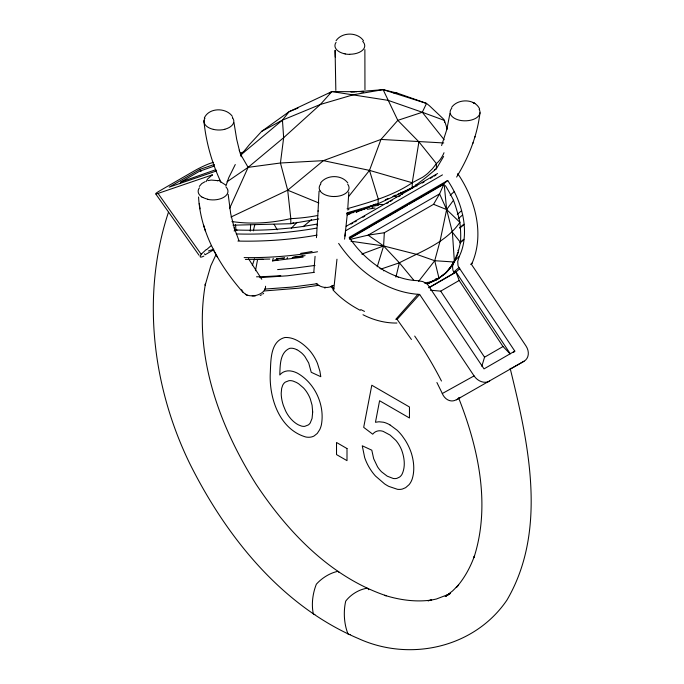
<?xml version="1.0" encoding="UTF-8"?>
<svg xmlns="http://www.w3.org/2000/svg" width="684" height="684" viewBox="0 0 684 684"><rect width="100%" height="100%" fill="white"/><g stroke="black" fill="none" stroke-linecap="round" stroke-linejoin="round"><path stroke-width="1.03" d="M364.957 89.681L364.88 49.607M250.258 231.158L250.643 225.062M427.047 283.655A66.425 53.891 48.9 0 0 429.082 283.065L437.102 279.525L445.01 273.609A52.702 34.328 -83.8 0 0 454.398 262.015A54.882 27.993 86 0 0 457.758 253.849L460.503 242.469L460.7 237.339A62.834 25.488 76.6 0 0 460.358 227.319L459.896 222.326A70.537 26.172 67.4 0 0 453.501 200.258A77.566 31.122 56.3 0 0 445.421 185.663M319.043 191.152L318.051 211.27M318.077 210.766L317.504 220.932M377.217 266.794L383.604 245.949L384.331 232.74L433.579 204.311L439.581 193.88L443.719 184.526M348.823 192.127L347.831 207.645M317.239 225.498L317.538 220.41M317.265 224.976L316.444 237.647M315.067 256.372L313.819 272.172M451.773 108.234A14.903 8.61 0.7 0 0 450.14 112.347A14.963 8.644 -0.1 0 0 450.867 114.912L451.32 115.605A15.022 8.653 0.1 0 0 459.537 120.239A14.971 8.584 -0.1 0 0 470.883 120.145A14.886 8.567 -0.1 0 0 475.688 118.306L476.628 117.733A14.98 8.653 0.2 0 0 479.963 112.971L479.997 112.253A14.971 8.618 0.1 0 0 479.159 109.457M347.429 212.724L344.975 236.1M479.98 112.757C477.441 134.517 469.309 155.867 457.964 174.745M336.973 259.21L333.758 289.64L330.817 286.485M345.506 231.867L344.565 239.161M204.012 120.64L203.969 121.436M449.935 113.553L446.814 129.498M360.605 209.723L356.116 212.202L378.141 203.721L412.23 187.869L412.23 182.748L418.916 141.845L397.806 120.35L383.108 89.638L358.878 91.622M356.928 211.681L356.817 210.954M444.232 184.629L446.635 209.552L440.077 241.05L434.716 260.715L418.642 281.312M395.908 277.123L399.396 262.801C420.643 251.55 445.857 242.888 459.896 222.326L446.635 209.552L439.581 193.88L368.103 235.142L349.729 239.494M225.917 186.022L228.704 177.78L235.27 164.528M257.509 259.946L255.457 270.727M303.08 257.133L272.506 260.886L273.249 258.278M252.328 265.563L254.482 258.834M240.469 155.55L249.532 144.495L261.664 131.362L282.449 120.127L320.386 104.455L353.44 94.734L383.108 89.638L397.071 93.075A58.448 2.24 18.3 0 1 401.44 94.554L423.396 102.284A65.057 2.497 18.3 0 1 426.517 103.429A65.057 13.21 31.8 0 1 429.475 105.798L442.958 118.529A58.448 11.867 31.8 0 1 444.463 120.435L447.088 128.678L441.608 145.538M168.444 212.279C141.22 294.719 152.147 386.546 189.921 463.897C226.327 536.786 281.68 605.956 358.322 638.514C409.913 662.18 474.576 647.739 506.938 600.09C548.012 529.946 528.339 442.428 510.153 368.343M481.827 366.273L484.546 357.202L503.014 346.54L510.084 353.825M457.245 253.456L458.203 252.422M472.764 143.554L473.029 142.742M474.756 137.398L475.029 136.578M453.535 262.442L452.534 266.64L452.902 270.043A6.789 5.515 48.9 0 0 453.851 272.001L454.655 273.198M348.558 196.65L369.488 170.384L380.979 139.433L397.806 120.35L422.293 112.262L444.463 120.435L444.463 122.479M459.999 242.906L464.068 239.349A66.151 53.668 48.9 0 1 459.195 256.577L457.716 261.493L458.006 265.589A6.789 5.515 48.9 0 0 458.964 267.547L514.804 351.114L513.342 352.388M347.421 213.186L353.79 212.553L354.158 211.655M204.319 118.033C208.894 107.431 226.122 107.354 232.372 116.408M460.606 397.378L456.399 399.807L524.072 361.22A12.363 10.029 48.9 0 0 525.979 345.942L471.524 264.469C485.067 234.706 475.363 199.48 457.724 173.582M229.465 208.671L248.13 167.358L283.655 137.698L320.386 104.455L331.877 91.588L354.714 91.69M444.173 139.758L422.293 112.262L426.517 103.429L383.108 89.638M443.634 156.431L436.401 168.717L427.774 175.968A96.145 10.807 -32.7 0 1 422.652 180.003L412.23 187.869L397.789 194.247M216.127 254.38L210.792 265.828L205.157 285.237L205.508 283.458C192.965 353.645 218.837 425.106 255.901 483.939C287.682 531.964 330.483 576.851 386.221 595.764L384.63 595.302C399.764 600.022 415.855 602.288 431.638 600.022L427.91 600.774L436.315 599.039L449.978 593.823M179.943 183.705L180.986 181.944L199.446 171.282L214.4 166.015M456.613 177.07L458.246 174.36M286.989 258.432L287.528 257.62M336.066 40.715C342 31.866 357.561 31.909 363.495 40.758M199.326 186.373L201.771 183.569L205.038 181.705M451.654 107.337C457.964 98.419 474.961 98.556 479.629 108.961M445.01 273.609L445.216 273.403A51.112 34.362 -5 0 0 452.859 263.357L454.407 262.023L452.38 232.209L446.635 209.552L453.509 200.25M320.574 182.961C326.738 174.548 341.675 174.463 347.805 182.961M444.019 152.737A79.558 45.212 56.4 0 1 440.522 159.081A74.847 42.536 56.4 0 1 436.401 163.596L432.391 168.828L427.774 173.377A90.69 67.836 59.7 0 1 422.644 177.242L412.23 182.748L369.488 170.384L323.395 160.646L280.44 162.997L248.13 167.358L240.888 154.858L282.449 120.127L289.135 111.68L331.877 91.588L388.084 100.343L422.293 112.262M489.667 381.116A12.363 10.029 48.9 0 1 474.072 375.901L419.643 294.419L417.95 294.291L395.771 319.334L397.113 319.394L411.426 339.486M291.264 228.294L297.053 222.291M397.113 319.394L419.643 294.419M470.609 264.426L472.157 262.998M303.089 226.72L311.485 219.667M362.529 254.457L362.939 254.097A87.449 70.948 48.9 0 1 349.208 237.339L447.704 180.473A89.835 72.88 48.9 0 1 454.253 191.631A86.158 69.896 48.9 0 1 461.606 210.638L462.641 214.904A86.158 69.896 48.9 0 1 464.12 224.036L459.785 227.823M442.488 185.022L417.685 199.403M444.053 183.654L447.704 180.473M450.175 195.188L454.253 191.631M379.936 268.479C380.817 268.068 383.946 269.983 383.536 270.684M383.767 270.796L384.177 270.437A78.241 63.475 48.9 0 0 396.985 276.439L397.558 276.644M457.297 214.4L461.606 210.638M458.263 218.726L462.641 214.904M398.105 277.336L398.131 276.84M398.319 277.43L398.729 277.071A66.425 53.891 48.9 0 0 417.257 280.628L422.772 281.56L426.688 283.621A6.797 5.515 48.9 0 1 428.184 285.313L484.024 368.89L514.804 351.114L513.197 352.491M459.81 228.046L464.12 224.284A78.241 63.475 48.9 0 1 464.231 237.613L464.085 239.032L459.99 242.692M454.544 260.638L459.195 256.577M437.384 279.269L429.082 283.065L427.97 282.159M453.612 261.972A66.151 53.668 48.9 0 1 444.361 274.164L444.07 274.412A66.151 53.668 48.9 0 0 450.799 266.495M453.851 272.001L458.964 267.547M459.759 268.744L455.211 272.642L428.962 287.802M262.707 294.077L263.673 293.265M206.371 249.421L201.156 254.277L158.03 193.427A12.363 1.137 -26.3 0 1 159.911 190.733L194.341 170.855A12.363 1.137 -26.3 0 1 209.928 163.467L213.314 162.313M230.987 217.025L287.69 190.195L323.395 160.646L380.979 139.433L443.728 142.956M352.354 212.356L347.156 214.699M212.049 175.147L212.468 174.813L158.03 193.427M211.963 175.207L207.543 179.037L206.123 181.619M261.664 131.362L289.135 111.68L296.531 108.688M445.216 273.403L437.384 279.269L429.364 282.552L438.914 277.926L434.716 260.715L416.881 254.439L383.604 245.949L350.918 241.221M444.361 274.164L437.102 279.525L435.819 278.687M412.23 182.748C392.727 196.017 369.428 202.293 347.044 208.8M333.407 285.322C328.226 288.93 320.608 287.827 316.205 283.45M227.045 181.782L248.13 167.358M449.593 593.729L446.054 596.063L452.611 590.899L458.622 584.923L456.262 587.513C464.368 578.322 470.31 567.429 474.457 555.938L473.935 557.631C490.941 504.954 478.338 447.746 458.536 397.703M329.261 93.263L331.877 91.588M450.491 593.054L445.19 596.294L449.003 594.387M213.562 249.882L205.132 254.747L204.465 253.807M346.232 226.259L437.58 173.522M351.063 224.113L352.893 223.052M354.714 222.001L356.544 220.949M362.93 217.264L364.752 216.204M386.648 203.567L388.469 202.515M390.299 201.455L392.12 200.403M398.507 196.718L400.337 195.667M422.225 183.021L424.054 181.97M430.441 178.285L432.262 177.233M434.092 176.173L435.913 175.121M345.3 230.97L442.462 174.873M349.327 238.331L443.215 184.124M351.14 237.733L359.057 233.167M359.647 232.911L376.645 223.01M377.303 222.633L381.039 220.47M381.92 219.966L386.315 217.427M386.905 217.17L389.829 215.392M390.427 215.135L407.561 205.166M409.177 204.225L412.17 202.507M412.7 202.19L417.095 199.651M428.825 287.656L455.989 271.984L510.204 353.662M430.373 290.213L440.701 291.145L459.169 280.483L455.989 271.984M272.506 260.886L275.72 259.646L278.046 259.98M510.615 368.847L524.072 361.22M474.08 375.901L442.326 393.514L436.905 382.518M434.545 169.718L436.401 168.717L436.401 163.596L418.916 141.845M260.159 295.479L261.51 294.838M213.767 249.198L208.415 250.985M375.636 204.037L364.076 209.142L346.66 213.442M385.263 199.779L388.153 198.505M392.967 196.376L395.856 195.102M297.95 108.106L297.138 108.44M361.776 254.106L383.604 245.949L399.396 262.801L414.051 280.56M348.908 212.442L347.814 212.844L349.267 212.314M348.678 214.357L350.088 213.844M348.139 214.554L347.139 214.913M180.986 181.944L215.862 169.666M240.537 153.002L243.94 151.839M214.34 164.442L199.976 169.358L169.196 187.125L216.606 170.915M380.877 269.103L399.396 262.801M293.752 222.745L290.803 223.711L233.005 225.198M409.254 188.775L412.23 187.869M219.778 180.174L217.657 180.798M347.044 212.886L378.141 203.721L378.141 198.608L369.488 170.384M282.449 120.127L283.655 137.698L280.44 162.997L287.69 190.195L290.803 218.598C271.574 223.052 251.515 224.438 231.944 221.556M316.991 224.096L304.055 226.284A204.644 118.152 0 0 1 292.59 227.823L274.703 229.439A224.677 129.712 0 0 1 235.92 229.986L235.544 224.728M369.668 206.577L378.397 205.414M367.274 209.278L374.994 208.03M318.761 218.966L290.803 223.711L290.803 218.598M207.953 180.627L211.262 180.063L217.991 180.662M317.128 283.732L292.085 287.075L264.64 289.093M318.864 285.262L298.754 288.203L264.34 290.948M292.188 257.671L305.09 255.636M315.025 265.426L295.428 268.043L277.61 269.59M314.298 272.36L287.365 275.797L259.8 277.627M371.976 207.774L372.917 207.628M384.331 232.74L368.103 235.142L383.604 245.949M293.145 257.218L302.935 255.978M255.568 295.821L254.781 295.898M350.559 634.547L348.968 634.487A6.241 3.942 -65.1 0 1 348.002 633.965C344.026 624.005 343.282 611.65 345.711 601.142C350.661 594.584 359.006 589.446 367.06 588.231A6.241 3.942 -65.1 0 1 368.026 588.753L368.787 589.711M335.348 196.462L334.014 196.488M269.847 259.074L245.394 259.45M363.512 91.297L350.704 91.784L356.809 91.716M256.167 259.475L263.049 259.33M254.183 295.924L252.182 295.839M397.071 93.075L393.864 93.05M314.879 614.463L314.178 614.403A6.241 3.24 -55.4 0 1 313.383 613.976C311.211 604.485 312.733 593.293 316.359 584.187C321.856 578.057 329.791 573.047 337.793 571.337A6.241 3.24 -55.4 0 1 338.589 571.764L339.136 572.594M363.683 92.041L360.904 91.887M417.95 294.291C385.186 291.888 356.492 269.941 338.64 243.41M434.716 260.715L454.407 262.023M237.083 230.183L235.92 229.995M343.975 53.66L345.258 53.942M433.579 204.311L446.635 209.552M287.69 190.195L318.906 203.003M219.786 181.251L225.506 184.902M473.969 102.976L473.174 102.617L474.893 103.404M364.504 311.391L360.742 309.561M202.797 197.539L201.908 197.001M389.931 424.884L397.011 430.133A30.677 17.707 60 0 1 402.243 435.913L405.082 439.983A36.748 21.213 60 0 1 407.69 444.489L408.468 446.036A33.379 19.272 60 0 1 411.571 453.843C413.948 461.931 414.743 470.806 412.213 478.954A39.484 22.794 60 0 1 409.041 484.699L405.646 487.658L402.397 489.034A32.499 18.767 60 0 1 397.472 489.316L388.803 486.392A49.462 28.557 60 0 1 384.622 483.913L375.49 476.038A31.413 18.135 60 0 1 370.771 469.925A32.849 18.964 60 0 1 368.325 465.881A31.276 18.058 60 0 1 364.649 457.493L362.263 445.788L371.797 450.192L373.678 458.725L377.534 466.804A19.366 11.175 60 0 0 381.604 471.849L387.238 476.175L393.257 478.484A21.144 12.209 60 0 0 396.917 478.33L399.465 477.133A24.205 13.979 60 0 0 401.97 474.38C405.655 466.864 404.458 457.758 401.679 450.132A21.332 12.321 60 0 0 399.123 444.968A20.161 11.637 60 0 0 395.831 440.359L390.094 435.075L383.143 431.365A21.11 12.184 60 0 0 378.594 430.834A24.59 14.202 60 0 0 372.729 434.203L363.691 427.346L371.797 385.229L409.459 406.98L409.459 417.984L379.586 400.738L375.465 422.267L378.953 421.772L383.433 422.225A32.02 18.485 60 0 1 389.931 424.884M380.347 268.119L378.808 267.119A85.355 69.246 48.9 0 1 362.947 254.097M243.051 292.376C219.615 265.666 200.574 233.235 198.557 196.992M452.38 232.209L460.503 242.469M400.995 192.341L401.944 193.666A20.853 12.859 -2.4 0 1 402.312 194.359M232.603 117.956L233.09 118.7A14.963 8.636 0.1 0 1 233.825 121.265A14.903 8.601 -0.7 0 1 224.737 129.25M155.961 194.265L199.053 255.277M459.169 280.483L503.014 346.54M440.701 291.145L484.546 357.202M261.775 279.252L248.497 258.697M333.852 288.716L331.928 285.57M274.122 224.343L277.191 229.764M213.989 250.985L217.606 257.415M200.865 171.145L199.976 169.358L200.908 171.239M220.941 182.226C212.074 163.356 206.243 143.033 204.054 122.282M238.947 240.537L234.176 227.832M205.516 231.372L203.593 225.104M239.289 150.198L241.221 156.739M234.484 228.841L230.739 213.981L228.174 194.367M239.52 150.959L236.681 139.245L233.979 122.633M199.275 203.464L200.036 208.859M335.28 57.071L335.092 50.265L335.835 90.408M241.691 289.657A12.073 7.789 -6.7 0 0 245.479 294.017A5.925 3.352 -61.5 0 0 247.257 295.12M226.028 187.057A14.911 8.601 -0.1 0 1 224.369 196.906A14.911 8.601 -0.1 0 1 207.748 199.36M201.831 196.983A14.911 8.601 -0.1 0 1 199.446 187.818M207.825 199.198A14.86 8.439 0.7 0 1 202.943 197.445M265.554 286.237A12.107 8.037 -8.8 0 1 258.637 294.59A12.107 8.037 -8.8 0 1 245.351 294.325M224.797 129.336A14.963 8.687 0.1 0 1 213.331 129.379M213.34 129.37A14.971 8.67 -0.1 0 1 204.952 118.238M232.389 117.511A14.971 8.67 -0.1 0 1 232.688 117.896M325.422 287.246A4.634 0.804 -85.5 0 1 324.609 287.699M320.343 184.475A14.903 8.721 0 0 1 320.967 183.714M320.24 191.075A14.963 8.618 -0.3 0 1 320.411 184.492M320.172 191.033A14.98 8.695 0 0 0 343.616 194.564L344.616 194.008A14.886 8.576 -0.1 0 0 347.84 191.246A14.971 8.618 -0.3 0 0 347.985 184.663A15.022 8.687 -0.1 0 0 347.694 184.278M234.219 231.149A222.377 128.387 0 0 1 234.655 229.362M317.521 251.755A227.934 130.362 -0.2 0 1 244.137 257.586M253.422 230.876A197.488 113.587 -0.2 0 1 254.781 224.908M316.589 228.105A230.534 133.098 0 0 1 236.305 233.937M317.043 235.125A236.04 135.03 -0.2 0 1 237.921 241.067M416.889 186.108A4.985 4.053 7.9 0 1 416.077 184.329M317.744 215.494A190.699 182.5 42.2 0 1 290.811 218.632M296.736 349.644A20.511 11.842 60 0 0 289.503 348.395C279.611 352.764 280.209 365.914 279.782 374.986C282.672 371.275 287.767 370.087 292.188 371.258A32.208 18.596 60 0 1 297.549 373.242C314.965 383.16 324.986 405.013 321.412 424.704A41.818 24.145 60 0 1 319.77 429.552L317.273 433.425L314.093 435.973A31.173 17.998 60 0 1 310.237 437.17A32.131 18.553 60 0 1 305.842 437.008C279.653 429.407 269.231 398.652 270.248 373.806C270.958 361.503 269.77 341.367 284.903 337.494C294.248 337.015 302.55 343.111 308.758 349.533A27.993 16.159 60 0 1 313.674 356.031A27.899 16.108 60 0 1 317.453 363.349L319.898 371.19L320.787 376.704L311.246 372.293L308.698 362.999L304.944 356.603A17.545 10.132 60 0 0 301.311 352.713L298.6 350.695A22.752 13.133 60 0 0 296.745 349.652M203.866 256.09A12.782 2.283 -37.4 0 1 201.669 253.995M206.602 249.703A209.065 119.452 53.8 0 1 211.322 245.573M431.108 281.663A52.702 41.878 -72.5 0 1 424.841 283.287M429.372 282.569A51.112 26.514 8.3 0 1 426.081 283.45M458.1 250.19A58.935 47.974 -13.3 0 1 457.989 250.695M456.826 254.79A55.088 44.845 -13.3 0 1 453.201 262.81M396.9 323.028A60.491 45.486 31.1 0 1 362.999 314.734M429.364 282.817A66.425 53.891 48.9 0 1 426.329 283.663M360.288 310.339A60.354 34.739 25.5 0 1 351.969 305.586A60.662 32.379 26 0 1 332.877 289.785M456.339 399.695A12.782 10.183 81.2 0 1 442.274 393.548M414.701 336.083A209.065 105.088 59.7 0 1 441.471 381.031M280.765 275.626A177.165 64.552 -0.4 0 1 256.526 276.815M412.777 186.869A35.004 22.854 -7 0 1 413.504 187.604M394.283 195.35A19.648 12.697 -6.8 0 1 395.104 195.932L395.6 196.376A13.304 8.618 -6.5 0 1 396.506 197.266M312.101 251.456A220.188 106.926 -0.1 0 1 300.644 253.405M347.669 209.928A112.552 59.602 -5.3 0 1 348.908 209.484M284.082 258.466A190.229 112.296 16.4 0 1 284.527 257.543M378.355 204.619A30.515 19.152 -5 0 1 383.707 204.507M349.704 54.25A14.903 8.482 0 0 0 363.572 49.12A14.963 8.661 0.3 0 0 363.674 42.553A14.971 8.636 0.1 0 0 362.708 41.425M349.704 54.378A14.963 8.653 0 0 1 345.249 53.959M336.066 42.357A14.971 8.661 0.3 0 0 336.032 48.932A15.022 8.661 0.1 0 0 343.984 53.643M352.944 211.783A8.764 1.77 -24.2 0 1 351.072 212.553M312.682 412.016L312.066 418.411L310.228 422.943A21.931 12.663 60 0 1 308.33 424.935L304.765 426.337A18.759 10.833 60 0 1 301.345 426.029L298.318 424.815A21.811 12.594 60 0 1 289.255 416.889A21.213 12.244 60 0 1 285.561 410.836L283.364 405.467A31.344 18.1 60 0 1 281.201 393.223L281.671 388.35L282.68 385.289A21.546 12.44 60 0 1 285.288 382.117L288.947 380.689A20.913 12.073 60 0 1 293.179 381.108L296.317 382.416A27.266 15.741 60 0 1 298.831 383.929L303.422 387.845A19.366 11.175 60 0 1 306.68 391.941L307.261 392.847A21.341 12.321 60 0 1 308.903 395.754A20.759 11.987 60 0 1 310.262 398.798L312.075 405.193L312.682 412.016M283.561 258.159L276.661 258.689L283.561 258.159M347.002 448.542L336.519 442.488L336.519 454.595L347.002 460.648L347.002 448.542"/></g></svg>
